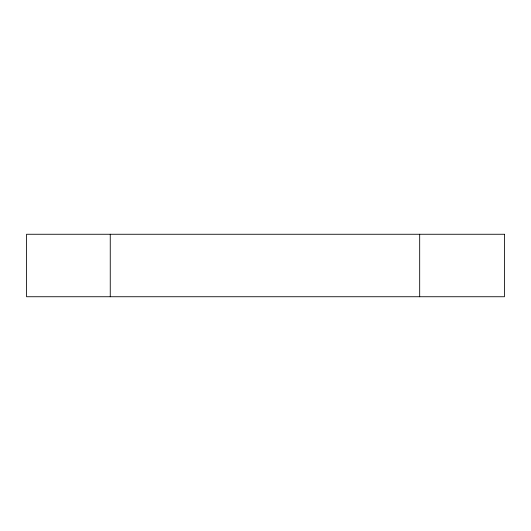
<?xml version="1.0" encoding="UTF-8"?>
<svg xmlns="http://www.w3.org/2000/svg" width="531" height="531" viewBox="0 0 531 531"><rect width="100%" height="100%" fill="white"/><g stroke="black" fill="none" stroke-linecap="round" stroke-linejoin="round"><path stroke-width="0.8" d="M419.682 234.264L419.682 296.736M110.256 234.264L110.256 296.736M504.45 234.264L26.55 234.264L26.55 296.736L504.45 296.736L504.45 234.264"/></g></svg>
